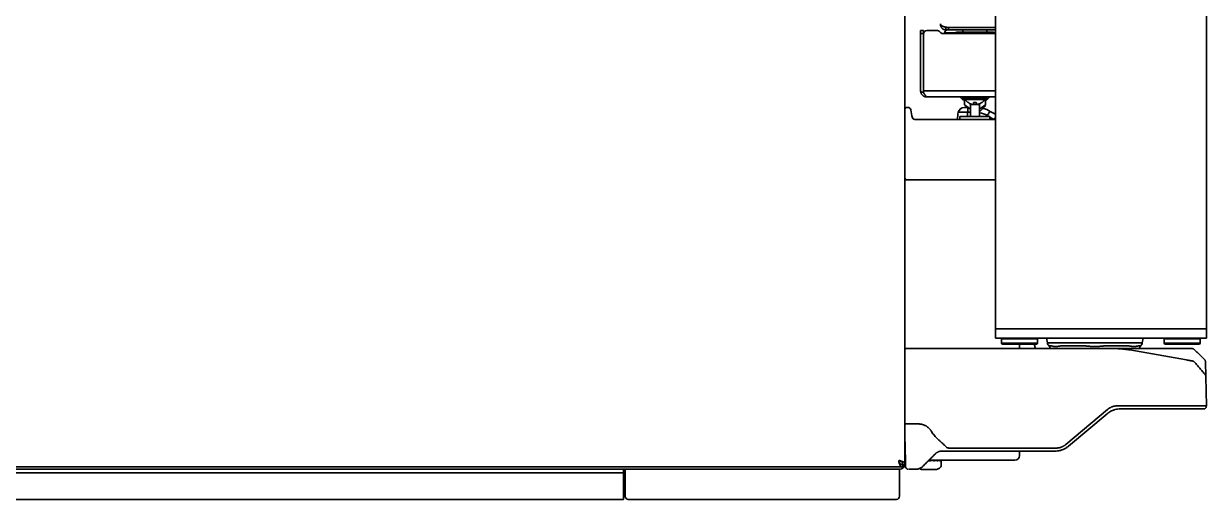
# Model space of a CAD drawing. Extents: x 53 to 4125, y 6244 to 9910.
# Drawn here: x 3662.9 to 4055.3, y 7999.4 to 8157.2 of the extents above; entities that cross this region are included whole.
import ezdxf

# ---------------------------------------------------------------- set-up
doc = ezdxf.new("R2010")
doc.units = 0
doc.header["$LTSCALE"] = 5
doc.layers.add('1', color=7, linetype='CONTINUOUS', true_color=0xffffff)

msp = doc.modelspace()

# ---------------------------------------------------------------- linework, layer by layer
at = {"layer": '1', "color": 7, "linetype": 'Continuous', "lineweight": 35}
for p, q in [((3985.29, 8055.9), (3985.29, 8739.4)), ((4055.3, 8055.9), (4055.3, 8739.4)), ((3955.29, 8011.34), (3955.29, 8727.1)), ((3960.51, 8154.85), (3960.51, 8153.85)), ((3961.51, 8154.85), (3960.51, 8154.85)), ((3960.51, 8134.85), (3960.51, 8153.85)), ((3960.51, 8153.85), (3961.51, 8153.85)), ((3961.51, 8154.85), (3961.51, 8153.85)), ((3961.51, 8134.85), (3961.51, 8153.85)), ((3961.51, 8134.85), (3961.51, 8153.85)), ((3966.09, 8154.85), (3962.51, 8154.85)), ((3966.8, 8154.56), (3967.21, 8154.14)), ((3967.1, 8157.07), (3967.1, 8157.15)), ((3967.1, 8157.09), (3967.1, 8156.99)), ((3985.29, 8153.85), (3967.92, 8153.85)), ((3968.38, 8156.11), (3968.36, 8156.12)), ((3968.51, 8154.1), (3968.51, 8153.85)), ((3968.51, 8154.1), (3971.81, 8154.1)), ((3968.9, 8155.9), (3969.53, 8155.9)), ((3968.9, 8155.9), (3968.9, 8155.1)), ((3968.9, 8155.1), (3969.8, 8155.1)), ((3969.01, 8155.1), (3969.01, 8154.97)), ((3969.53, 8155.9), (3985.29, 8155.9)), ((3969.8, 8155.1), (3969.8, 8155.9)), ((3969.8, 8155.1), (3985.29, 8155.1)), ((3984.01, 8154.35), (3973.01, 8154.35)), ((3973.01, 8154.35), (3973.01, 8153.85)), ((3974.51, 8155.1), (3974.51, 8154.35)), ((3982.51, 8155.1), (3982.51, 8154.35)), ((3984.01, 8154.35), (3984.01, 8153.85)), ((3961.51, 8134.55), (3961.51, 8134.85)), ((3961.51, 8134.28), (3961.51, 8134.85)), ((3985.29, 8134.85), (3961.51, 8134.85)), ((3962.51, 8132.85), (3962.76, 8132.85)), ((3985.29, 8132.85), (3962.76, 8132.85)), ((3974.51, 8131.85), (3973.51, 8132.85)), ((3974.51, 8132.6), (3982.51, 8132.6)), ((3974.51, 8132.2), (3974.51, 8132.6)), ((3974.51, 8132.2), (3982.51, 8132.2)), ((3975.41, 8131.85), (3974.51, 8131.85)), ((3974.66, 8131.95), (3982.36, 8131.95)), ((3975.01, 8130.27), (3975.01, 8131.85)), ((3975.01, 8130.27), (3977, 8128.84)), ((3976.18, 8131.06), (3976.13, 8131.06)), ((3977, 8130.35), (3977, 8126.35)), ((3980.01, 8130.35), (3977, 8130.35)), ((3980.01, 8126.35), (3980.01, 8130.35)), ((3982.01, 8130.27), (3980.01, 8128.84)), ((3980.88, 8131.06), (3980.75, 8131.02)), ((3980.88, 8131.06), (3980.83, 8131.06)), ((3982.51, 8131.85), (3981.6, 8131.85)), ((3982.01, 8131.85), (3982.01, 8130.27)), ((3983.51, 8132.85), (3982.51, 8131.85)), ((3982.51, 8132.6), (3982.51, 8132.2)), ((3956.25, 8129.4), (3955.8, 8129.4)), ((3957.59, 8126.58), (3957.24, 8128.58)), ((3957.65, 8126.23), (3957.59, 8126.58)), ((3973.51, 8126.35), (3973.51, 8125.4)), ((3983.51, 8126.35), (3973.51, 8126.35)), ((3976.12, 8127.75), (3976.12, 8129.4)), ((3976.12, 8127.75), (3977, 8127.75)), ((3981.71, 8129.56), (3979.92, 8127.77)), ((3982.62, 8126.68), (3983.18, 8126.35)), ((3983.51, 8125.4), (3983.51, 8126.35)), ((3983.51, 8126.16), (3984.82, 8125.4)), ((3985.29, 8127.09), (3983.62, 8128.06)), ((3983.3, 8125.4), (3958.63, 8125.4)), ((3985.3, 8125.4), (3983.3, 8125.4)), ((3955.8, 8105.4), (3955.29, 8105.4)), ((3955.8, 8105.4), (3960.55, 8105.4)), ((3983.3, 8105.4), (3960.55, 8105.4)), ((3983.3, 8105.4), (3985.3, 8105.4)), ((3985.29, 8055.9), (3985.29, 8052.9)), ((3985.29, 8055.9), (3987.3, 8055.9)), ((3987.3, 8055.9), (4053.3, 8055.9)), ((4053.3, 8055.9), (4055.3, 8055.9)), ((4055.3, 8052.9), (4055.3, 8055.9)), ((3985.29, 8052.9), (3987.3, 8052.9)), ((3987.3, 8052.65), (3987.55, 8052.9)), ((4053.3, 8052.9), (3987.3, 8052.9)), ((3987.3, 8052.65), (3999.3, 8052.65)), ((3987.3, 8051.15), (3987.3, 8052.65)), ((3999.05, 8052.9), (3999.3, 8052.65)), ((3999.3, 8052.65), (3999.3, 8051.15)), ((4002.57, 8051.32), (4002.3, 8052.9)), ((4034.3, 8052.9), (4034.02, 8051.32)), ((4041.3, 8052.65), (4041.55, 8052.9)), ((4041.3, 8052.65), (4053.3, 8052.65)), ((4041.3, 8051.15), (4041.3, 8052.65)), ((4053.05, 8052.9), (4053.3, 8052.65)), ((4053.3, 8052.9), (4055.3, 8052.9)), ((4053.3, 8052.65), (4053.3, 8051.15)), ((3971.86, 8049.4), (3970.18, 8049.4)), ((4005.43, 8049.4), (3971.86, 8049.4)), ((3987.3, 8051.15), (3993.3, 8051.15)), ((3987.55, 8050.9), (3987.3, 8051.15)), ((3993.3, 8050.9), (3987.55, 8050.9)), ((3993.3, 8051.15), (3999.3, 8051.15)), ((3999.05, 8050.9), (3993.3, 8050.9)), ((3993.3, 8049.4), (3993.3, 8050.9)), ((3998.2, 8050.9), (3998.61, 8049.4)), ((3999.3, 8051.15), (3999.05, 8050.9)), ((4034.02, 8051.32), (4002.57, 8051.32)), ((4003.59, 8050.3), (4003.08, 8050.3)), ((4006.01, 8050.14), (4004.63, 8050.14)), ((4014.33, 8050.3), (4007.56, 8050.3)), ((4017.56, 8049.4), (4008.71, 8049.4)), ((4019.68, 8050.14), (4016.91, 8050.14)), ((4022.61, 8049.4), (4018.54, 8049.4)), ((4029.03, 8050.3), (4022.27, 8050.3)), ((4048.03, 8049.4), (4025.75, 8049.4)), ((4048.73, 8045.62), (4029.88, 8048.95)), ((4031.96, 8050.14), (4030.58, 8050.14)), ((4033, 8050.3), (4033.51, 8050.3)), ((4041.3, 8051.15), (4047.3, 8051.15)), ((4041.55, 8050.9), (4041.3, 8051.15)), ((4047.3, 8050.9), (4041.55, 8050.9)), ((4047.3, 8051.15), (4053.3, 8051.15)), ((4053.05, 8050.9), (4047.3, 8050.9)), ((4053.3, 8051.15), (4053.05, 8050.9)), ((4055.12, 8040.15), (4055.04, 8044.99)), ((4055.3, 8030.4), (4055.12, 8040.15)), ((4022.54, 8029.23), (4008.64, 8017.57)), ((4048.3, 8030.4), (4025.75, 8030.4)), ((4026.84, 8029.4), (4048.29, 8029.4)), ((4048.29, 8029.4), (4054.54, 8029.4)), ((4055.3, 8030.4), (4048.3, 8030.4)), ((4055.29, 8030.14), (4055.3, 8030.4)), ((3955.52, 8024.4), (3955.29, 8024.4)), ((3956.9, 8024.4), (3955.52, 8024.4)), ((3959.79, 8024.4), (3956.9, 8024.4)), ((4009.56, 8017.04), (4022.34, 8027.76)), ((3964.33, 8021.54), (3964.12, 8021.9)), ((3955.4, 8018.23), (3955.54, 8010.14)), ((4005.43, 8016.4), (3970.18, 8016.4)), ((3953.58, 8012.23), (3953.64, 8012.23)), ((3963.3, 8012.4), (3984.3, 8012.4)), ((3965.73, 8012.39), (3964.62, 8012.26)), ((3965.13, 8012.4), (3965.17, 8012.33)), ((3965.28, 8014.39), (3965.42, 8014.52)), ((3965.83, 8012.39), (3965.74, 8012.38)), ((3966.61, 8012.39), (3965.78, 8012.32)), ((3966.67, 8012.39), (3966.61, 8012.39)), ((3967.09, 8012.39), (3966.64, 8012.36)), ((3970.18, 8015.4), (4005.06, 8015.4)), ((3984.3, 8012.4), (3991.8, 8012.4)), ((3993.3, 8013.9), (3993.3, 8015.4)), ((3313.1, 8009.4), (3949.5, 8009.4)), ((3954.15, 8010.2), (3313.4, 8010.2)), ((3861.9, 8008.2), (3861.9, 8009.4)), ((3862.5, 8009.4), (3862.5, 8000.4)), ((3953.5, 8009.4), (3949.5, 8009.4)), ((3953.27, 8011.92), (3953.27, 8011.85)), ((3953.5, 8000.4), (3953.5, 8009.4)), ((3954.5, 8011), (3954.15, 8011)), ((3954.15, 8011), (3954.31, 8011)), ((3954.15, 8010.2), (3954.31, 8010.2)), ((3954.49, 8011), (3954.31, 8011)), ((3954.31, 8010.2), (3954.49, 8010.2)), ((3954.49, 8010.2), (3954.49, 8011)), ((3954.5, 8011.19), (3954.5, 8011.34)), ((3954.5, 8011.19), (3954.5, 8011)), ((3954.5, 8011), (3955.29, 8011)), ((3955.29, 8011.19), (3955.29, 8011.34)), ((3955.29, 8011), (3955.29, 8011.19)), ((3957.31, 8009.4), (3959.05, 8009.4)), ((3965.79, 8009.3), (3960.81, 8009.3)), ((3967.3, 8012.1), (3967.3, 8010.65)), ((3859.9, 8008.2), (3406.9, 8008.2)), ((3859.9, 8008.2), (3861.9, 8008.2)), ((3861.9, 8008.2), (3861.9, 8007.2)), ((3861.9, 8001.6), (3861.9, 8007.2)), ((3861.9, 7999.4), (3861.9, 8001.6)), ((3861.9, 7999.4), (3404.9, 7999.4)), ((3863.5, 7999.4), (3866.5, 7999.4)), ((3866.5, 7999.4), (3949.5, 7999.4)), ((3949.5, 7999.4), (3952.5, 7999.4))]:
    msp.add_line(p, q, dxfattribs=at)
for centre, radius, start, end in [((3962.51, 8153.85), 1, 90, 180), ((3966.09, 8153.85), 1, 45, 90), ((3967.92, 8154.85), 1, 225, 270), ((3969.51, 8154.1), 1, 90, 180), ((3973.01, 8151.35), 3, 90, 123.5573), ((3984.01, 8151.35), 3, 66.4425, 90), ((3962.51, 8134.85), 2, 180, 196.6967), ((3974.79, 8132.6), 0.283, 118.0725, 180), ((3974.79, 8132.2), 0.283, 180, 241.9275), ((3978.51, 8133.95), 3.74, 212.3241, 230.6209), ((3978.51, 8133.95), 3.74, 309.3889, 327.6759), ((3981.01, 8130.27), 1, 315, 344.6267), ((3982.22, 8132.6), 0.283, 0, 61.9275), ((3982.22, 8132.2), 0.283, 298.0725, 0), ((3955.8, 8128.9), 0.5, 90, 180), ((3956.25, 8128.4), 1, 10, 90), ((3958.63, 8126.4), 1, 190, 270), ((3974.97, 8127.4), 2, 90, 170), ((3978.62, 8119.75), 8, 60, 79.9973), ((3978.62, 8119.4), 10, 60, 74.9508), ((3955.8, 8105.9), 0.5, 180, 270), ((4004.54, 8051.66), 2, 190, 222.8958), ((4001.61, 8048.94), 2, 13.3265, 42.8958), ((4034.98, 8048.94), 2, 137.1042, 166.6735), ((4032.05, 8051.66), 2, 317.1042, 350), ((4054.54, 8030.15), 0.75, 270, 359), ((3953.91, 8018.06), 1.5, 1, 22.1255), ((3953.5, 8012), 0.25, 90, 180), ((3966.92, 8012.1), 0.375, 0, 25.7201), ((3991.8, 8013.9), 1.5, 270, 0), ((3953.5, 8011.2), 1.8, 270, 353.6845), ((3956.29, 8010.15), 0.75, 181, 270), ((3959.05, 8012.4), 3, 270, 309.6918), ((3963.3, 8015.84), 7, 243.1015, 249.1628), ((3963.3, 8015.84), 7, 290.8372, 300), ((3966.3, 8010.65), 1, 300, 0), ((3861.66, 7999.6), 1, 23.5782, 76.5236), ((3863.5, 8000.4), 1, 180, 270), ((3952.5, 8000.4), 1, 270, 0)]:
    msp.add_arc(centre, radius, start, end, dxfattribs=at)
at = {"layer": '1', "color": 7, "linetype": 'Continuous', "lineweight": 35, "extrusion": (0, 0, -1)}
for centre, major_axis, ratio, start_param, end_param in [((3978.5, 8133.97), (-3.62, -0.87), 0.997235, 5.247399, 5.62012), ((3978.25, 8134.01), (-0.81, -3.6), 0.902278, 6.178468, 6.295334), ((3977.95, 8134.01), (-0.38, -3.67), 0.420739, 6.027806, 6.144672), ((3978.21, 8133.97), (-0.27, -3.72), 0.017407, 5.611261, 5.983982), ((3978.8, 8133.97), (-0.27, 3.72), 0.017407, 3.440796, 3.813517), ((3979.06, 8134.01), (-0.38, 3.67), 0.420739, 3.280106, 3.396972), ((3978.76, 8134.01), (-0.81, 3.6), 0.902278, 3.129444, 3.24631), ((3978.51, 8133.97), (-3.62, 0.87), 0.997235, 3.804658, 4.177379), ((3982.62, 8126.33), (-1, -1.73), 0.087823, 1.721753, 3.141593), ((3984.9, 8125.01), (-1, -1.73), 0.087823, 1.74833, 2.120062), ((4026.84, 8022.4), (-4.2, 5.6), 1, 6.228593, 6.335927), ((4026.84, 8022.4), (-7, 0), 1, 1.429434, 1.570796), ((4005.06, 8022.4), (-4.16, 5.63), 1, 3.080358, 3.171137), ((3967.54, 8012.4), (2.13, 2.11), 0.999794, 4.707562, 4.719006), ((4005.06, 8022.4), (-7, 0), 1, 4.654121, 4.712389)]:
    msp.add_ellipse(centre, major_axis=major_axis, ratio=ratio, start_param=start_param, end_param=end_param, dxfattribs=at)
at = {"layer": '1', "color": 7, "linetype": 'Continuous', "lineweight": 35}
for points, knots in [([(3968.9, 8156.01), (3968.78, 8156.03), (3968.66, 8156.05), (3968.48, 8156.09), (3968.42, 8156.1), (3968.34, 8156.12), (3968.31, 8156.13), (3968.25, 8156.15), (3968.22, 8156.15), (3968.09, 8156.19), (3967.99, 8156.23), (3967.86, 8156.27), (3967.84, 8156.28), (3967.79, 8156.3), (3967.77, 8156.31), (3967.7, 8156.34), (3967.66, 8156.37), (3967.54, 8156.43), (3967.47, 8156.48), (3967.39, 8156.54), (3967.38, 8156.55), (3967.35, 8156.58), (3967.3, 8156.62), (3967.27, 8156.66), (3967.23, 8156.72), (3967.21, 8156.75), (3967.18, 8156.79), (3967.17, 8156.81), (3967.16, 8156.84), (3967.15, 8156.85), (3967.12, 8156.93), (3967.11, 8157), (3967.1, 8157.07)], [0, 0, 0, 0, 0.125, 0.125, 0.1875, 0.1875, 0.21875, 0.21875, 0.25, 0.25, 0.375, 0.375, 0.40625, 0.40625, 0.4375, 0.4375, 0.5, 0.5, 0.625, 0.625, 0.65625, 0.65625, 0.6875, 0.75, 0.75, 0.8125, 0.8125, 0.84375, 0.84375, 0.875, 0.875, 1, 1, 1, 1]), ([(3967.1, 8156.79), (3967.11, 8156.69), (3967.12, 8156.59), (3967.17, 8156.39), (3967.2, 8156.29), (3967.26, 8156.16), (3967.27, 8156.13), (3967.29, 8156.09), (3967.33, 8156.01), (3967.37, 8155.94), (3967.47, 8155.8), (3967.54, 8155.72), (3967.64, 8155.61), (3967.66, 8155.59), (3967.7, 8155.55), (3967.77, 8155.5), (3967.84, 8155.45), (3967.98, 8155.35), (3968.09, 8155.29), (3968.22, 8155.23), (3968.25, 8155.22), (3968.31, 8155.2), (3968.34, 8155.19), (3968.42, 8155.17), (3968.54, 8155.14), (3968.66, 8155.12), (3968.75, 8155.11), (3968.78, 8155.11), (3968.84, 8155.1), (3968.87, 8155.1), (3968.9, 8155.1)], [0, 0, 0, 0, 0.125, 0.125, 0.25, 0.25, 0.28125, 0.28125, 0.3125, 0.375, 0.375, 0.5, 0.5, 0.53125, 0.53125, 0.5625, 0.625, 0.625, 0.75, 0.75, 0.78125, 0.78125, 0.8125, 0.8125, 0.875, 0.9375, 0.9375, 0.96875, 0.96875, 1, 1, 1, 1]), ([(3968.9, 8155.9), (3968.82, 8155.9), (3968.75, 8155.91), (3968.66, 8155.93), (3968.64, 8155.93), (3968.61, 8155.94), (3968.59, 8155.95), (3968.55, 8155.96), (3968.53, 8155.97), (3968.51, 8155.98)], [0, 0, 0, 0, 0.557491, 0.557491, 0.696864, 0.696864, 0.836237, 0.836237, 1, 1, 1, 1]), ([(3969.25, 8155.9), (3969.19, 8155.92), (3969.12, 8155.94), (3969.01, 8155.97), (3968.95, 8155.99), (3968.9, 8156.01)], [0, 0, 0, 0, 0.537041, 0.537041, 1, 1, 1, 1]), ([(3968.9, 8156.01), (3968.99, 8155.99), (3969.09, 8155.97), (3969.3, 8155.94), (3969.42, 8155.92), (3969.53, 8155.9)], [0, 0, 0, 0, 0.462959, 0.462959, 1, 1, 1, 1]), ([(3960.59, 8134.28), (3960.67, 8134.3), (3960.75, 8134.33), (3960.91, 8134.37), (3960.99, 8134.4), (3961.22, 8134.47), (3961.36, 8134.51), (3961.51, 8134.55)], [0, 0, 0, 0, 0.262924, 0.262924, 0.526857, 0.526857, 1, 1, 1, 1]), ([(3960.59, 8134.28), (3960.62, 8134.18), (3960.65, 8134.09), (3960.73, 8133.92), (3960.78, 8133.84), (3960.86, 8133.72), (3960.89, 8133.68), (3960.93, 8133.62), (3960.95, 8133.6), (3960.98, 8133.56), (3960.99, 8133.54), (3961.07, 8133.45), (3961.14, 8133.39), (3961.29, 8133.26), (3961.37, 8133.21), (3961.49, 8133.13), (3961.53, 8133.1), (3961.62, 8133.06), (3961.66, 8133.04), (3961.79, 8132.98), (3961.88, 8132.95), (3962.07, 8132.9), (3962.16, 8132.88), (3962.26, 8132.87)], [0, 0, 0, 0, 0.125, 0.125, 0.25, 0.25, 0.3125, 0.3125, 0.34375, 0.34375, 0.375, 0.375, 0.5, 0.5, 0.625, 0.625, 0.6875, 0.6875, 0.75, 0.75, 0.875, 0.875, 1, 1, 1, 1]), ([(3962.7, 8132.87), (3962.65, 8132.88), (3962.6, 8132.9), (3962.5, 8132.95), (3962.45, 8132.98), (3962.38, 8133.04), (3962.35, 8133.06), (3962.31, 8133.09), (3962.3, 8133.11), (3962.28, 8133.13), (3962.26, 8133.14), (3962.2, 8133.21), (3962.15, 8133.26), (3962.05, 8133.39), (3962, 8133.45), (3961.93, 8133.56), (3961.9, 8133.6), (3961.85, 8133.68), (3961.83, 8133.72), (3961.76, 8133.84), (3961.71, 8133.92), (3961.61, 8134.09), (3961.56, 8134.18), (3961.51, 8134.28)], [0, 0, 0, 0, 0.125, 0.125, 0.25, 0.25, 0.3125, 0.3125, 0.34375, 0.34375, 0.375, 0.375, 0.5, 0.5, 0.625, 0.625, 0.6875, 0.6875, 0.75, 0.75, 0.875, 0.875, 1, 1, 1, 1]), ([(3962.26, 8132.87), (3962.26, 8132.87), (3962.27, 8132.87), (3962.28, 8132.86), (3962.29, 8132.86), (3962.3, 8132.86), (3962.31, 8132.86), (3962.32, 8132.86), (3962.33, 8132.86), (3962.34, 8132.86), (3962.35, 8132.86), (3962.36, 8132.86), (3962.37, 8132.86), (3962.39, 8132.86), (3962.4, 8132.85), (3962.41, 8132.85), (3962.42, 8132.85), (3962.43, 8132.85), (3962.44, 8132.85), (3962.46, 8132.85), (3962.47, 8132.85), (3962.48, 8132.85), (3962.49, 8132.85), (3962.5, 8132.85), (3962.51, 8132.85)], [0, 0, 0, 0, 0.043237, 0.08653, 0.129905, 0.173384, 0.216994, 0.260756, 0.304696, 0.348836, 0.3932, 0.437809, 0.482687, 0.527855, 0.573335, 0.619147, 0.665313, 0.711853, 0.758786, 0.806131, 0.853907, 0.902132, 0.950824, 1, 1, 1, 1]), ([(3962.76, 8132.85), (3962.75, 8132.85), (3962.75, 8132.85), (3962.75, 8132.85), (3962.75, 8132.85), (3962.75, 8132.85), (3962.75, 8132.85), (3962.75, 8132.85), (3962.74, 8132.86), (3962.74, 8132.86), (3962.74, 8132.86), (3962.74, 8132.86), (3962.73, 8132.86), (3962.73, 8132.86), (3962.73, 8132.86), (3962.72, 8132.86), (3962.72, 8132.86), (3962.71, 8132.86), (3962.71, 8132.86), (3962.7, 8132.87), (3962.7, 8132.87), (3962.7, 8132.87)], [0, 0, 0, 0, 0.152946, 0.20292, 0.252426, 0.301484, 0.350116, 0.398346, 0.446196, 0.493691, 0.540856, 0.587714, 0.634291, 0.680614, 0.726709, 0.772601, 0.81832, 0.863891, 0.909343, 0.954703, 1, 1, 1, 1]), ([(3978.97, 8131.06), (3978.93, 8131.06), (3978.9, 8131.06), (3978.82, 8131.06), (3978.74, 8131.06), (3978.66, 8131.06), (3978.58, 8131.06), (3978.54, 8131.06), (3978.43, 8131.06), (3978.35, 8131.06), (3978.23, 8131.06), (3978.19, 8131.06), (3978.11, 8131.06), (3978.08, 8131.06), (3978.04, 8131.06)], [0, 0, 0, 0, 0.125, 0.125, 0.25, 0.375, 0.375, 0.5, 0.5, 0.75, 0.75, 0.875, 0.875, 1, 1, 1, 1]), ([(3973, 8127.75), (3973, 8127.75), (3973, 8127.75), (3973, 8127.75), (3973, 8127.75), (3973, 8127.75), (3973.01, 8127.75), (3973.01, 8127.75), (3973.01, 8127.75), (3973.03, 8127.76), (3973.06, 8127.76), (3973.11, 8127.77), (3973.15, 8127.77), (3973.16, 8127.77), (3973.17, 8127.77), (3973.18, 8127.77), (3973.21, 8127.77), (3973.23, 8127.77), (3973.29, 8127.77), (3973.37, 8127.77), (3973.48, 8127.78), (3973.56, 8127.78), (3973.59, 8127.78), (3973.65, 8127.78), (3973.69, 8127.78), (3973.78, 8127.78), (3973.92, 8127.78), (3974.14, 8127.78), (3974.31, 8127.78), (3974.43, 8127.78), (3974.48, 8127.78), (3974.57, 8127.78), (3974.61, 8127.77), (3974.74, 8127.77), (3974.93, 8127.77), (3975.12, 8127.77), (3975.26, 8127.77), (3975.31, 8127.77), (3975.41, 8127.76), (3975.46, 8127.76), (3975.61, 8127.76), (3975.71, 8127.76), (3975.86, 8127.75), (3975.94, 8127.75), (3976.03, 8127.75), (3976.07, 8127.75), (3976.1, 8127.75), (3976.11, 8127.75), (3976.11, 8127.75), (3976.12, 8127.75), (3976.12, 8127.75)], [0, 0, 0, 0, 0.001843, 0.001843, 0.003797, 0.007703, 0.015517, 0.031144, 0.062397, 0.062397, 0.124904, 0.187411, 0.187411, 0.203037, 0.203037, 0.218664, 0.218664, 0.249918, 0.249918, 0.312424, 0.374931, 0.374931, 0.406185, 0.406185, 0.437438, 0.437438, 0.499945, 0.562452, 0.624959, 0.624959, 0.656212, 0.656212, 0.687466, 0.687466, 0.749973, 0.812479, 0.812479, 0.843733, 0.843733, 0.874986, 0.874986, 0.937493, 0.937493, 0.968747, 0.984373, 0.992187, 0.996093, 0.998047, 0.998047, 1, 1, 1, 1]), ([(3976.12, 8129.4), (3976.04, 8129.4), (3975.97, 8129.4), (3975.88, 8129.4), (3975.86, 8129.4), (3975.82, 8129.4), (3975.77, 8129.4), (3975.68, 8129.4), (3975.61, 8129.4), (3975.56, 8129.4), (3975.55, 8129.4), (3975.52, 8129.4), (3975.5, 8129.4), (3975.42, 8129.4), (3975.36, 8129.4), (3975.29, 8129.4), (3975.26, 8129.4), (3975.22, 8129.4), (3975.21, 8129.4), (3975.19, 8129.4), (3975.18, 8129.4), (3975.13, 8129.4), (3975.09, 8129.4), (3975.06, 8129.4), (3975.05, 8129.4), (3975.04, 8129.4), (3975.03, 8129.4), (3975.01, 8129.4), (3975, 8129.4), (3974.98, 8129.4), (3974.97, 8129.4), (3974.97, 8129.4)], [0, 0, 0, 0, 0.125227, 0.125227, 0.156534, 0.156534, 0.18784, 0.250454, 0.313067, 0.313067, 0.344374, 0.344374, 0.375681, 0.375681, 0.500908, 0.500908, 0.563521, 0.563521, 0.594828, 0.594828, 0.626135, 0.626135, 0.751361, 0.751361, 0.782668, 0.782668, 0.813975, 0.813975, 0.876588, 0.876588, 1, 1, 1, 1]), ([(3955.29, 8049.4), (3959.07, 8049.4), (3962.85, 8049.4), (3966.63, 8049.4), (3966.93, 8049.4), (3967.23, 8049.4), (3967.63, 8049.4), (3967.69, 8049.4), (3967.75, 8049.4), (3967.84, 8049.4), (3967.88, 8049.4), (3967.94, 8049.4), (3967.98, 8049.4), (3968.04, 8049.4), (3968.08, 8049.4), (3968.15, 8049.4), (3968.18, 8049.4), (3968.29, 8049.4), (3968.36, 8049.4), (3968.51, 8049.4), (3968.59, 8049.4), (3968.74, 8049.4), (3968.82, 8049.4), (3968.94, 8049.4), (3968.98, 8049.4), (3969.04, 8049.4), (3969.06, 8049.4), (3969.1, 8049.4), (3969.12, 8049.4), (3969.18, 8049.4), (3969.22, 8049.4), (3969.3, 8049.4), (3969.34, 8049.4), (3969.38, 8049.4)], [-11.569498, -11.569498, -11.569498, -11.569498, -0.847344, -0.847344, -0.847344, 0, 0, 0, 0.125, 0.125, 0.1875, 0.1875, 0.25, 0.25, 0.3125, 0.3125, 0.375, 0.375, 0.5, 0.5, 0.625, 0.625, 0.75, 0.75, 0.8125, 0.8125, 0.84375, 0.84375, 0.875, 0.875, 0.9375, 0.9375, 1, 1, 1, 1]), ([(4003.81, 8050.28), (4003.77, 8050.29), (4003.73, 8050.29), (4003.66, 8050.3), (4003.62, 8050.3), (4003.59, 8050.3)], [0, 0, 0, 0, 0.5, 0.5, 1, 1, 1, 1]), ([(4004.63, 8050.14), (4004.59, 8050.14), (4004.56, 8050.14), (4004.49, 8050.15), (4004.45, 8050.15), (4004.38, 8050.16), (4004.34, 8050.17), (4004.27, 8050.19), (4004.24, 8050.19), (4004.16, 8050.21), (4004.13, 8050.22), (4004.06, 8050.23), (4004.03, 8050.24), (4003.93, 8050.26), (4003.87, 8050.27), (4003.81, 8050.28)], [0, 0, 0, 0, 0.125, 0.125, 0.25, 0.25, 0.375, 0.375, 0.5, 0.5, 0.625, 0.625, 0.75, 0.75, 1, 1, 1, 1]), ([(4007.07, 8050.28), (4006.97, 8050.27), (4006.87, 8050.26), (4006.74, 8050.24), (4006.69, 8050.23), (4006.61, 8050.22), (4006.56, 8050.21), (4006.48, 8050.19), (4006.44, 8050.19), (4006.36, 8050.17), (4006.32, 8050.16), (4006.23, 8050.15), (4006.19, 8050.15), (4006.1, 8050.14), (4006.06, 8050.14), (4006.01, 8050.14)], [0, 0, 0, 0, 0.25, 0.25, 0.375, 0.375, 0.5, 0.5, 0.625, 0.625, 0.75, 0.75, 0.875, 0.875, 1, 1, 1, 1]), ([(4007.56, 8050.3), (4007.47, 8050.3), (4007.39, 8050.3), (4007.22, 8050.29), (4007.14, 8050.29), (4007.07, 8050.28)], [0, 0, 0, 0, 0.5, 0.5, 1, 1, 1, 1]), ([(4015.04, 8050.28), (4014.92, 8050.29), (4014.8, 8050.29), (4014.56, 8050.3), (4014.45, 8050.3), (4014.33, 8050.3)], [0, 0, 0, 0, 0.5, 0.5, 1, 1, 1, 1]), ([(4016.91, 8050.14), (4016.83, 8050.14), (4016.75, 8050.14), (4016.6, 8050.15), (4016.52, 8050.15), (4016.36, 8050.16), (4016.28, 8050.17), (4016.13, 8050.19), (4016.05, 8050.19), (4015.9, 8050.21), (4015.82, 8050.22), (4015.66, 8050.23), (4015.58, 8050.24), (4015.35, 8050.26), (4015.2, 8050.27), (4015.04, 8050.28)], [0, 0, 0, 0, 0.125, 0.125, 0.25, 0.25, 0.375, 0.375, 0.5, 0.5, 0.625, 0.625, 0.75, 0.75, 1, 1, 1, 1]), ([(4021.55, 8050.28), (4021.4, 8050.27), (4021.24, 8050.26), (4021.01, 8050.24), (4020.93, 8050.23), (4020.77, 8050.22), (4020.7, 8050.21), (4020.54, 8050.19), (4020.46, 8050.19), (4020.31, 8050.17), (4020.23, 8050.16), (4020.07, 8050.15), (4020, 8050.15), (4019.84, 8050.14), (4019.76, 8050.14), (4019.68, 8050.14)], [0, 0, 0, 0, 0.25, 0.25, 0.375, 0.375, 0.5, 0.5, 0.625, 0.625, 0.75, 0.75, 0.875, 0.875, 1, 1, 1, 1]), ([(4022.27, 8050.3), (4022.15, 8050.3), (4022.03, 8050.3), (4021.79, 8050.29), (4021.67, 8050.29), (4021.55, 8050.28)], [0, 0, 0, 0, 0.5, 0.5, 1, 1, 1, 1]), ([(4029.88, 8048.95), (4029.47, 8049.02), (4029.06, 8049.08), (4028.45, 8049.16), (4028.24, 8049.19), (4027.83, 8049.24), (4027.62, 8049.26), (4027, 8049.31), (4026.59, 8049.34), (4025.76, 8049.39), (4025.35, 8049.4), (4024.93, 8049.4)], [0, 0, 0, 0, 0.25, 0.25, 0.375, 0.375, 0.5, 0.5, 0.75, 0.75, 1, 1, 1, 1]), ([(4029.53, 8050.28), (4029.45, 8050.29), (4029.37, 8050.29), (4029.2, 8050.3), (4029.12, 8050.3), (4029.03, 8050.3)], [0, 0, 0, 0, 0.5, 0.5, 1, 1, 1, 1]), ([(4030.58, 8050.14), (4030.53, 8050.14), (4030.49, 8050.14), (4030.4, 8050.15), (4030.36, 8050.15), (4030.28, 8050.16), (4030.23, 8050.17), (4030.15, 8050.19), (4030.11, 8050.19), (4030.03, 8050.21), (4029.98, 8050.22), (4029.9, 8050.23), (4029.85, 8050.24), (4029.72, 8050.26), (4029.62, 8050.27), (4029.53, 8050.28)], [0, 0, 0, 0, 0.125, 0.125, 0.25, 0.25, 0.375, 0.375, 0.5, 0.5, 0.625, 0.625, 0.75, 0.75, 1, 1, 1, 1]), ([(4032.78, 8050.28), (4032.72, 8050.27), (4032.66, 8050.26), (4032.57, 8050.24), (4032.53, 8050.23), (4032.46, 8050.22), (4032.43, 8050.21), (4032.36, 8050.19), (4032.32, 8050.19), (4032.25, 8050.17), (4032.21, 8050.16), (4032.14, 8050.15), (4032.1, 8050.15), (4032.03, 8050.14), (4032, 8050.14), (4031.96, 8050.14)], [0, 0, 0, 0, 0.25, 0.25, 0.375, 0.375, 0.5, 0.5, 0.625, 0.625, 0.75, 0.75, 0.875, 0.875, 1, 1, 1, 1]), ([(4033, 8050.3), (4032.97, 8050.3), (4032.94, 8050.3), (4032.86, 8050.29), (4032.82, 8050.29), (4032.78, 8050.28)], [0, 0, 0, 0, 0.5, 0.5, 1, 1, 1, 1]), ([(4050.55, 8049.4), (4050.55, 8049.4), (4050.55, 8049.4), (4050.53, 8049.4), (4050.53, 8049.4), (4050.51, 8049.4), (4050.51, 8049.4), (4050.49, 8049.4), (4050.48, 8049.4), (4050.46, 8049.4), (4050.45, 8049.4), (4050.42, 8049.4), (4050.41, 8049.4), (4050.38, 8049.4), (4050.37, 8049.4), (4050.32, 8049.4), (4050.28, 8049.4), (4050.2, 8049.4), (4050.16, 8049.4), (4050.07, 8049.4), (4050.02, 8049.4), (4049.96, 8049.4), (4049.94, 8049.4), (4049.92, 8049.4), (4049.87, 8049.4), (4049.83, 8049.4), (4049.75, 8049.4), (4049.68, 8049.4), (4049.56, 8049.4), (4049.49, 8049.4), (4049.39, 8049.4), (4049.36, 8049.4), (4049.3, 8049.4), (4049.29, 8049.4), (4049.25, 8049.4), (4049.23, 8049.4), (4049.14, 8049.4), (4049.07, 8049.4), (4048.92, 8049.4), (4048.84, 8049.4), (4048.69, 8049.4), (4048.61, 8049.4), (4048.49, 8049.4), (4048.45, 8049.4), (4048.36, 8049.4), (4048.32, 8049.4), (4048.24, 8049.4), (4048.2, 8049.4), (4048.14, 8049.4), (4048.12, 8049.4), (4048.08, 8049.4), (4048.05, 8049.4), (4048.03, 8049.4)], [0, 0, 0, 0, 0.0625, 0.0625, 0.09375, 0.09375, 0.125, 0.125, 0.15625, 0.15625, 0.1875, 0.1875, 0.21875, 0.21875, 0.25, 0.25, 0.3125, 0.3125, 0.375, 0.375, 0.4375, 0.4375, 0.453125, 0.453125, 0.46875, 0.5, 0.5, 0.5625, 0.5625, 0.625, 0.625, 0.65625, 0.65625, 0.671875, 0.671875, 0.6875, 0.6875, 0.75, 0.75, 0.8125, 0.8125, 0.875, 0.875, 0.90625, 0.90625, 0.9375, 0.9375, 0.96875, 0.96875, 0.984375, 0.984375, 1, 1, 1, 1]), ([(4050.55, 8049.4), (4050.62, 8049.4), (4050.68, 8049.4), (4050.81, 8049.37), (4050.87, 8049.35), (4050.99, 8049.3), (4051.05, 8049.27), (4051.16, 8049.2), (4051.21, 8049.16), (4051.26, 8049.12)], [0, 0, 0, 0, 0.25, 0.25, 0.5, 0.5, 0.75, 0.75, 1, 1, 1, 1]), ([(4050.76, 8045.27), (4050.75, 8045.27), (4050.75, 8045.27), (4050.74, 8045.27), (4050.73, 8045.27), (4050.72, 8045.27), (4050.71, 8045.27), (4050.69, 8045.28), (4050.68, 8045.28), (4050.64, 8045.29), (4050.62, 8045.29), (4050.59, 8045.3), (4050.58, 8045.3), (4050.57, 8045.3), (4050.56, 8045.3), (4050.54, 8045.3), (4050.53, 8045.31), (4050.48, 8045.31), (4050.45, 8045.32), (4050.34, 8045.34), (4050.25, 8045.35), (4050.15, 8045.37), (4050.12, 8045.38), (4050.11, 8045.38), (4050.08, 8045.39), (4050.05, 8045.39), (4049.98, 8045.4), (4049.92, 8045.41), (4049.82, 8045.43), (4049.76, 8045.44), (4049.65, 8045.46), (4049.59, 8045.47), (4049.5, 8045.49), (4049.46, 8045.49), (4049.4, 8045.5), (4049.37, 8045.51), (4049.27, 8045.53), (4049.14, 8045.55), (4049.01, 8045.57), (4048.87, 8045.6), (4048.8, 8045.61), (4048.73, 8045.62)], [0, 0, 0, 0, 0.0625, 0.0625, 0.09375, 0.09375, 0.125, 0.125, 0.1875, 0.1875, 0.25, 0.25, 0.265625, 0.265625, 0.28125, 0.28125, 0.3125, 0.3125, 0.375, 0.375, 0.5, 0.515625, 0.515625, 0.53125, 0.53125, 0.5625, 0.5625, 0.625, 0.625, 0.6875, 0.6875, 0.75, 0.75, 0.78125, 0.78125, 0.8125, 0.8125, 0.875, 0.9375, 0.9375, 1, 1, 1, 1]), ([(4051.34, 8044.93), (4051.31, 8044.97), (4051.26, 8045.01), (4051.18, 8045.09), (4051.13, 8045.12), (4051.03, 8045.18), (4050.98, 8045.2), (4050.87, 8045.24), (4050.81, 8045.26), (4050.76, 8045.27)], [0, 0, 0, 0, 0.25, 0.25, 0.5, 0.5, 0.75, 0.75, 1, 1, 1, 1]), ([(4054.74, 8045.69), (4054.79, 8045.64), (4054.83, 8045.59), (4054.9, 8045.49), (4054.93, 8045.43), (4054.98, 8045.31), (4055, 8045.25), (4055.03, 8045.12), (4055.04, 8045.06), (4055.04, 8044.99)], [0, 0, 0, 0, 0.25, 0.25, 0.5, 0.5, 0.75, 0.75, 1, 1, 1, 1]), ([(4055.12, 8040.15), (4055.12, 8040.21), (4055.12, 8040.26), (4055.1, 8040.38), (4055.08, 8040.43), (4055.04, 8040.54), (4055.01, 8040.59), (4054.96, 8040.69), (4054.92, 8040.74), (4054.89, 8040.78)], [0, 0, 0, 0, 0.25, 0.25, 0.5, 0.5, 0.75, 0.75, 1, 1, 1, 1]), ([(4025.75, 8030.4), (4025.73, 8030.4), (4025.69, 8030.4), (4025.62, 8030.4), (4025.54, 8030.4), (4025.45, 8030.39), (4025.36, 8030.39), (4025.25, 8030.38), (4025.14, 8030.36), (4025.01, 8030.35), (4024.84, 8030.32), (4024.64, 8030.28), (4024.42, 8030.22), (4024.22, 8030.16), (4024.04, 8030.1), (4023.85, 8030.03), (4023.66, 8029.94), (4023.46, 8029.85), (4023.29, 8029.75), (4023.16, 8029.68), (4023.07, 8029.62), (4022.99, 8029.57), (4022.91, 8029.52), (4022.84, 8029.47), (4022.78, 8029.43), (4022.73, 8029.38), (4022.68, 8029.35), (4022.63, 8029.31), (4022.6, 8029.28), (4022.56, 8029.26), (4022.55, 8029.24), (4022.54, 8029.23)], [0, 0, 0, 0, 0.017064, 0.036815, 0.059249, 0.084363, 0.112153, 0.142614, 0.175746, 0.211544, 0.250008, 0.322378, 0.388152, 0.447354, 0.499999, 0.556663, 0.617207, 0.681642, 0.74999, 0.781923, 0.811844, 0.839751, 0.865643, 0.889519, 0.911376, 0.931211, 0.949024, 0.964812, 0.978571, 0.990302, 1, 1, 1, 1]), ([(4022.94, 8028.22), (4023.16, 8028.36), (4023.39, 8028.5), (4023.74, 8028.68), (4023.91, 8028.76), (4024.09, 8028.84), (4024.21, 8028.89), (4024.27, 8028.91), (4024.46, 8028.98), (4024.64, 8029.05), (4024.83, 8029.11), (4024.96, 8029.14), (4025.02, 8029.16), (4025.34, 8029.24), (4025.6, 8029.3), (4025.86, 8029.33)], [0, 0, 0, 0, 0.25, 0.25, 0.375, 0.4375, 0.4375, 0.5, 0.5, 0.625, 0.6875, 0.6875, 0.75, 0.75, 1, 1, 1, 1]), ([(3964.12, 8021.9), (3964.11, 8021.91), (3964.1, 8021.94), (3964.07, 8021.99), (3964.03, 8022.05), (3963.98, 8022.13), (3963.92, 8022.22), (3963.84, 8022.33), (3963.75, 8022.45), (3963.65, 8022.58), (3963.54, 8022.71), (3963.43, 8022.83), (3963.29, 8022.97), (3963.1, 8023.16), (3962.83, 8023.38), (3962.55, 8023.58), (3962.3, 8023.73), (3962.03, 8023.88), (3961.72, 8024.02), (3961.39, 8024.14), (3961.14, 8024.22), (3960.94, 8024.27), (3960.79, 8024.3), (3960.62, 8024.33), (3960.48, 8024.36), (3960.36, 8024.37), (3960.28, 8024.38), (3960.21, 8024.38), (3960.14, 8024.39), (3960.07, 8024.39), (3960.01, 8024.4), (3959.96, 8024.4), (3959.91, 8024.4), (3959.86, 8024.4), (3959.83, 8024.4), (3959.8, 8024.4), (3959.79, 8024.4)], [0, 0, 0, 0, 0.0061, 0.01531, 0.027667, 0.04322, 0.062032, 0.084179, 0.109751, 0.139649, 0.168791, 0.197137, 0.224648, 0.276341, 0.344632, 0.418422, 0.469345, 0.515612, 0.598152, 0.668476, 0.730211, 0.758888, 0.790823, 0.826032, 0.864529, 0.882031, 0.898505, 0.913948, 0.928354, 0.941722, 0.954048, 0.96533, 0.975568, 0.984759, 0.992903, 1, 1, 1, 1]), ([(3964.36, 8021.49), (3964.52, 8021.27), (3964.68, 8021.06), (3965.02, 8020.64), (3965.19, 8020.44), (3965.56, 8020.03), (3965.76, 8019.83), (3966.16, 8019.43), (3966.36, 8019.24), (3966.68, 8018.94), (3966.79, 8018.84), (3966.95, 8018.69), (3967, 8018.64), (3967.11, 8018.54), (3967.17, 8018.49), (3967.44, 8018.24), (3967.66, 8018.04), (3968.1, 8017.63), (3968.32, 8017.43), (3968.76, 8017.01), (3968.98, 8016.8), (3969.2, 8016.58)], [0, 0, 0, 0, 0.125, 0.125, 0.25, 0.25, 0.375, 0.375, 0.5, 0.5, 0.5625, 0.5625, 0.59375, 0.59375, 0.625, 0.625, 0.75, 0.75, 0.875, 0.875, 1, 1, 1, 1]), ([(3969.4, 8016.46), (3969.39, 8016.47), (3969.38, 8016.47), (3969.36, 8016.47), (3969.35, 8016.48), (3969.32, 8016.49), (3969.31, 8016.5), (3969.28, 8016.51), (3969.27, 8016.52), (3969.26, 8016.53), (3969.25, 8016.54), (3969.22, 8016.56), (3969.21, 8016.57), (3969.2, 8016.58)], [0, 0, 0, 0, 0.125, 0.125, 0.25, 0.25, 0.5, 0.5, 0.625, 0.625, 0.75, 0.75, 1, 1, 1, 1]), ([(3969.4, 8016.46), (3969.41, 8016.46), (3969.43, 8016.46), (3969.47, 8016.45), (3969.5, 8016.45), (3969.54, 8016.44), (3969.57, 8016.44), (3969.6, 8016.44), (3969.64, 8016.43), (3969.67, 8016.43), (3969.7, 8016.43), (3969.73, 8016.42), (3969.76, 8016.42), (3969.79, 8016.42), (3969.81, 8016.42), (3969.84, 8016.41), (3969.87, 8016.41), (3969.9, 8016.41), (3969.92, 8016.41), (3969.95, 8016.41), (3969.97, 8016.41), (3970, 8016.41), (3970.02, 8016.4), (3970.04, 8016.4), (3970.06, 8016.4), (3970.08, 8016.4), (3970.11, 8016.4), (3970.13, 8016.4), (3970.14, 8016.4), (3970.16, 8016.4), (3970.18, 8016.4), (3970.18, 8016.4)], [0, 0, 0, 0, 0.045822, 0.090837, 0.135046, 0.178447, 0.221042, 0.262828, 0.303807, 0.343977, 0.383338, 0.42189, 0.459633, 0.496565, 0.532688, 0.567999, 0.602498, 0.636186, 0.669061, 0.701124, 0.732373, 0.762807, 0.792428, 0.821233, 0.849223, 0.876396, 0.902752, 0.928292, 0.953013, 0.976916, 1, 1, 1, 1]), ([(4008.64, 8017.57), (4008.63, 8017.56), (4008.6, 8017.53), (4008.54, 8017.49), (4008.47, 8017.44), (4008.39, 8017.38), (4008.3, 8017.31), (4008.19, 8017.23), (4008.06, 8017.15), (4007.91, 8017.06), (4007.72, 8016.96), (4007.52, 8016.86), (4007.33, 8016.78), (4007.14, 8016.7), (4006.96, 8016.64), (4006.76, 8016.58), (4006.54, 8016.52), (4006.35, 8016.49), (4006.22, 8016.46), (4006.14, 8016.45), (4006.06, 8016.44), (4005.99, 8016.43), (4005.92, 8016.43), (4005.86, 8016.42), (4005.8, 8016.42), (4005.74, 8016.41), (4005.69, 8016.41), (4005.63, 8016.41), (4005.59, 8016.4), (4005.54, 8016.4), (4005.5, 8016.4), (4005.46, 8016.4), (4005.44, 8016.4), (4005.43, 8016.4)], [0, 0, 0, 0, 0.015307, 0.035184, 0.059623, 0.088618, 0.12216, 0.160242, 0.20286, 0.250007, 0.318362, 0.382801, 0.443341, 0.499998, 0.55265, 0.611855, 0.677626, 0.749989, 0.773387, 0.795826, 0.817305, 0.837824, 0.857382, 0.87598, 0.893616, 0.91029, 0.926001, 0.940748, 0.954531, 0.967348, 0.9792, 0.990084, 1, 1, 1, 1]), ([(4005.47, 8015.41), (4005.79, 8015.43), (4006.11, 8015.47), (4006.5, 8015.55), (4006.58, 8015.57), (4006.74, 8015.6), (4006.82, 8015.62), (4007.05, 8015.69), (4007.2, 8015.73), (4007.43, 8015.81), (4007.5, 8015.84), (4007.65, 8015.9), (4007.73, 8015.93), (4007.95, 8016.02), (4008.09, 8016.09), (4008.52, 8016.31), (4008.79, 8016.47), (4009.06, 8016.65)], [0, 0, 0, 0, 0.25, 0.25, 0.3125, 0.3125, 0.375, 0.375, 0.5, 0.5, 0.5625, 0.5625, 0.625, 0.625, 0.75, 0.75, 1, 1, 1, 1]), ([(3953.64, 8012.23), (3953.63, 8012.23), (3953.61, 8012.24), (3953.57, 8012.25), (3953.53, 8012.25), (3953.51, 8012.25), (3953.5, 8012.25)], [0, 0, 0, 0, 0.244951, 0.494182, 0.746344, 1, 1, 1, 1]), ([(3954.5, 8011.34), (3954.5, 8011.42), (3954.47, 8011.49), (3954.38, 8011.64), (3954.31, 8011.71), (3954.15, 8011.86), (3954.05, 8011.93), (3953.82, 8012.08), (3953.7, 8012.15), (3953.58, 8012.23)], [0, 0, 0, 0, 0.25, 0.25, 0.5, 0.5, 0.75, 0.75, 1, 1, 1, 1]), ([(3955.29, 8011.34), (3955.29, 8011.38), (3955.28, 8011.42), (3955.24, 8011.49), (3955.21, 8011.53), (3955.13, 8011.6), (3955.08, 8011.64), (3954.96, 8011.71), (3954.9, 8011.75), (3954.74, 8011.82), (3954.66, 8011.86), (3954.48, 8011.93), (3954.39, 8011.97), (3954.19, 8012.04), (3954.08, 8012.08), (3953.87, 8012.15), (3953.76, 8012.19), (3953.64, 8012.23)], [0, 0, 0, 0, 0.125, 0.125, 0.25, 0.25, 0.375, 0.375, 0.5, 0.5, 0.625, 0.625, 0.75, 0.75, 0.875, 0.875, 1, 1, 1, 1]), ([(3961.17, 8010.28), (3961.52, 8010.62), (3961.86, 8010.97), (3962.55, 8011.65), (3962.89, 8012), (3963.58, 8012.68), (3963.92, 8013.02), (3964.43, 8013.54), (3964.6, 8013.71), (3964.94, 8014.05), (3965.11, 8014.22), (3965.28, 8014.39)], [0, 0, 0, 0, 0.25, 0.25, 0.5, 0.5, 0.75, 0.75, 0.875, 0.875, 1, 1, 1, 1]), ([(3963.3, 8012.1), (3963.29, 8012.13), (3963.28, 8012.16), (3963.27, 8012.2), (3963.27, 8012.21), (3963.26, 8012.24), (3963.26, 8012.25), (3963.25, 8012.29), (3963.25, 8012.31), (3963.24, 8012.34), (3963.24, 8012.34), (3963.24, 8012.35)], [0, 0, 0, 0, 0.310909, 0.310909, 0.466364, 0.466364, 0.621818, 0.621818, 0.932727, 0.932727, 1, 1, 1, 1]), ([(3964.55, 8012.39), (3964.51, 8012.38), (3964.46, 8012.37), (3964.36, 8012.35), (3964.31, 8012.34), (3964.16, 8012.3), (3964.06, 8012.28), (3963.92, 8012.25), (3963.89, 8012.24), (3963.84, 8012.23), (3963.76, 8012.21), (3963.68, 8012.19), (3963.52, 8012.15), (3963.41, 8012.13), (3963.3, 8012.1)], [0, 0, 0, 0, 0.125, 0.125, 0.25, 0.25, 0.5, 0.5, 0.5625, 0.5625, 0.625, 0.75, 0.75, 1, 1, 1, 1]), ([(3964.66, 8012.1), (3964.66, 8012.13), (3964.65, 8012.16), (3964.64, 8012.2), (3964.63, 8012.21), (3964.63, 8012.24), (3964.62, 8012.25), (3964.61, 8012.29), (3964.6, 8012.31), (3964.58, 8012.34), (3964.58, 8012.35), (3964.56, 8012.37), (3964.56, 8012.38), (3964.55, 8012.39)], [0, 0, 0, 0, 0.25, 0.25, 0.375, 0.375, 0.5, 0.5, 0.75, 0.75, 0.875, 0.875, 1, 1, 1, 1]), ([(3965.73, 8012.39), (3965.69, 8012.38), (3965.66, 8012.37), (3965.58, 8012.35), (3965.54, 8012.34), (3965.42, 8012.3), (3965.34, 8012.28), (3965.23, 8012.25), (3965.2, 8012.24), (3965.16, 8012.23), (3965.09, 8012.21), (3965.01, 8012.19), (3964.87, 8012.15), (3964.77, 8012.13), (3964.66, 8012.1)], [0, 0, 0, 0, 0.125, 0.125, 0.25, 0.25, 0.5, 0.5, 0.5625, 0.5625, 0.625, 0.75, 0.75, 1, 1, 1, 1]), ([(3965.44, 8014.55), (3965.47, 8014.58), (3965.5, 8014.61), (3965.57, 8014.67), (3965.6, 8014.69), (3965.7, 8014.78), (3965.78, 8014.83), (3965.92, 8014.93), (3966, 8014.98), (3966.16, 8015.07), (3966.25, 8015.11), (3966.38, 8015.17), (3966.42, 8015.19), (3966.49, 8015.21), (3966.51, 8015.22), (3966.56, 8015.24), (3966.59, 8015.25), (3966.7, 8015.29), (3966.8, 8015.31), (3967, 8015.36), (3967.1, 8015.37), (3967.32, 8015.4), (3967.43, 8015.4), (3967.54, 8015.4)], [0, 0, 0, 0, 0.0625, 0.0625, 0.125, 0.125, 0.25, 0.25, 0.375, 0.375, 0.5, 0.5, 0.5625, 0.5625, 0.59375, 0.59375, 0.625, 0.625, 0.75, 0.75, 0.875, 0.875, 1, 1, 1, 1]), ([(3965.87, 8012.1), (3965.86, 8012.13), (3965.85, 8012.16), (3965.84, 8012.2), (3965.84, 8012.21), (3965.83, 8012.24), (3965.82, 8012.25), (3965.8, 8012.29), (3965.79, 8012.31), (3965.77, 8012.34), (3965.76, 8012.35), (3965.74, 8012.37), (3965.73, 8012.38), (3965.73, 8012.39)], [0, 0, 0, 0, 0.25, 0.25, 0.375, 0.375, 0.5, 0.5, 0.75, 0.75, 0.875, 0.875, 1, 1, 1, 1]), ([(3965.83, 8012.39), (3965.88, 8012.38), (3965.93, 8012.37), (3966, 8012.35), (3966.03, 8012.35), (3966.05, 8012.34)], [0, 0, 0, 0, 0.640205, 0.640205, 1, 1, 1, 1]), ([(3966.61, 8012.39), (3966.59, 8012.38), (3966.57, 8012.37), (3966.53, 8012.35), (3966.51, 8012.34), (3966.43, 8012.3), (3966.37, 8012.28), (3966.3, 8012.25), (3966.28, 8012.24), (3966.25, 8012.23), (3966.2, 8012.21), (3966.14, 8012.19), (3966.03, 8012.15), (3965.95, 8012.13), (3965.87, 8012.1)], [0, 0, 0, 0, 0.125, 0.125, 0.25, 0.25, 0.5, 0.5, 0.5625, 0.5625, 0.625, 0.75, 0.75, 1, 1, 1, 1]), ([(3966.76, 8012.1), (3966.76, 8012.13), (3966.75, 8012.16), (3966.74, 8012.2), (3966.73, 8012.21), (3966.72, 8012.24), (3966.72, 8012.25), (3966.7, 8012.29), (3966.68, 8012.31), (3966.66, 8012.34), (3966.65, 8012.35), (3966.63, 8012.37), (3966.62, 8012.38), (3966.61, 8012.39)], [0, 0, 0, 0, 0.25, 0.25, 0.375, 0.375, 0.5, 0.5, 0.75, 0.75, 0.875, 0.875, 1, 1, 1, 1]), ([(3967.09, 8012.39), (3967.09, 8012.38), (3967.09, 8012.37), (3967.08, 8012.35), (3967.08, 8012.34), (3967.06, 8012.3), (3967.04, 8012.28), (3967, 8012.25), (3967, 8012.24), (3966.98, 8012.23), (3966.96, 8012.21), (3966.93, 8012.19), (3966.86, 8012.15), (3966.81, 8012.13), (3966.76, 8012.1)], [0, 0, 0, 0, 0.125, 0.125, 0.25, 0.25, 0.5, 0.5, 0.5625, 0.5625, 0.625, 0.75, 0.75, 1, 1, 1, 1]), ([(3967.23, 8012.1), (3967.23, 8012.13), (3967.23, 8012.16), (3967.22, 8012.2), (3967.21, 8012.21), (3967.2, 8012.24), (3967.2, 8012.25), (3967.18, 8012.29), (3967.16, 8012.31), (3967.14, 8012.34), (3967.13, 8012.35), (3967.11, 8012.37), (3967.1, 8012.38), (3967.09, 8012.39)], [0, 0, 0, 0, 0.25, 0.25, 0.375, 0.375, 0.5, 0.5, 0.75, 0.75, 0.875, 0.875, 1, 1, 1, 1]), ([(3967.11, 8012.39), (3967.13, 8012.38), (3967.15, 8012.37), (3967.18, 8012.35), (3967.2, 8012.34), (3967.24, 8012.3), (3967.25, 8012.28), (3967.27, 8012.25), (3967.27, 8012.24), (3967.27, 8012.23), (3967.27, 8012.21), (3967.27, 8012.19), (3967.27, 8012.15), (3967.25, 8012.13), (3967.23, 8012.1)], [0, 0, 0, 0, 0.125, 0.125, 0.25, 0.25, 0.5, 0.5, 0.5625, 0.5625, 0.625, 0.75, 0.75, 1, 1, 1, 1]), ([(3953.25, 8012), (3953.25, 8011.99), (3953.25, 8011.96), (3953.25, 8011.93), (3953.26, 8011.89), (3953.26, 8011.86), (3953.27, 8011.85)], [0, 0, 0, 0, 0.253656, 0.505818, 0.755049, 1, 1, 1, 1]), ([(3953.27, 8011.92), (3953.34, 8011.8), (3953.42, 8011.67), (3953.56, 8011.45), (3953.64, 8011.35), (3953.78, 8011.18), (3953.86, 8011.12), (3954.01, 8011.03), (3954.08, 8011), (3954.15, 8011)], [0, 0, 0, 0, 0.25, 0.25, 0.5, 0.5, 0.75, 0.75, 1, 1, 1, 1]), ([(3953.27, 8011.85), (3953.31, 8011.74), (3953.34, 8011.63), (3953.42, 8011.42), (3953.45, 8011.31), (3953.53, 8011.11), (3953.56, 8011.02), (3953.64, 8010.84), (3953.67, 8010.75), (3953.75, 8010.6), (3953.78, 8010.53), (3953.86, 8010.42), (3953.9, 8010.37), (3953.97, 8010.28), (3954.01, 8010.25), (3954.08, 8010.21), (3954.12, 8010.2), (3954.15, 8010.2)], [0, 0, 0, 0, 0.125, 0.125, 0.25, 0.25, 0.375, 0.375, 0.5, 0.5, 0.625, 0.625, 0.75, 0.75, 0.875, 0.875, 1, 1, 1, 1]), ([(3956.45, 8009.4), (3956.53, 8009.4), (3956.69, 8009.4), (3956.91, 8009.4), (3957.05, 8009.4), (3957.15, 8009.4), (3957.18, 8009.4), (3957.25, 8009.4), (3957.28, 8009.4), (3957.31, 8009.4)], [0, 0, 0, 0, 0.25, 0.5, 0.75, 0.75, 0.875, 0.875, 1, 1, 1, 1])]:
    msp.add_open_spline(points, degree=3, knots=knots, dxfattribs=at)
for points, degree in [([(3967.1, 8156.99), (3967.1, 8156.93), (3967.1, 8156.86), (3967.1, 8156.79)], 3), ([(3969.25, 8155.9), (3969.34, 8155.9), (3969.44, 8155.9), (3969.53, 8155.9)], 3), ([(3973, 8127.75), (3972.87, 8126.97), (3972.73, 8126.18), (3972.59, 8125.4)], 3), ([(3976.07, 8126.35), (3976.08, 8126.82), (3976.1, 8127.28), (3976.12, 8127.75)], 3), ([(3969.38, 8049.4), (3969.42, 8049.4), (3969.46, 8049.4), (3969.5, 8049.4)], 3), ([(3969.5, 8049.4), (3969.73, 8049.4), (3969.95, 8049.4), (3970.18, 8049.4)], 3), ([(4008.71, 8049.4), (4007.62, 8049.4), (4006.52, 8049.4), (4005.43, 8049.4)], 3), ([(4018.54, 8049.4), (4018.05, 8049.4), (4017.56, 8049.4)], 2), ([(4024.67, 8049.4), (4023.98, 8049.4), (4023.29, 8049.4), (4022.61, 8049.4)], 3), ([(4024.93, 8049.4), (4024.84, 8049.4), (4024.76, 8049.4), (4024.67, 8049.4)], 3), ([(4025.75, 8049.4), (4025.4, 8049.4), (4025.04, 8049.4), (4024.69, 8049.4)], 3), ([(4054.74, 8045.69), (4051.26, 8049.12)], 1), ([(4051.34, 8044.93), (4054.89, 8040.78)], 1), ([(3964.36, 8021.49), (3964.35, 8021.5), (3964.34, 8021.52), (3964.33, 8021.54)], 3), ([(3967.54, 8015.4), (3967.69, 8015.4), (3967.99, 8015.4), (3968.46, 8015.4), (3968.93, 8015.4), (3969.24, 8015.4), (3969.4, 8015.4)], 3), ([(3969.4, 8015.4), (3969.66, 8015.4), (3969.92, 8015.4), (3970.18, 8015.4)], 3), ([(3960.97, 8010.09), (3961.04, 8010.15), (3961.11, 8010.21), (3961.17, 8010.28)], 3)]:
    msp.add_open_spline(points, degree=degree, dxfattribs=at)

doc.saveas('drawing.dxf')
